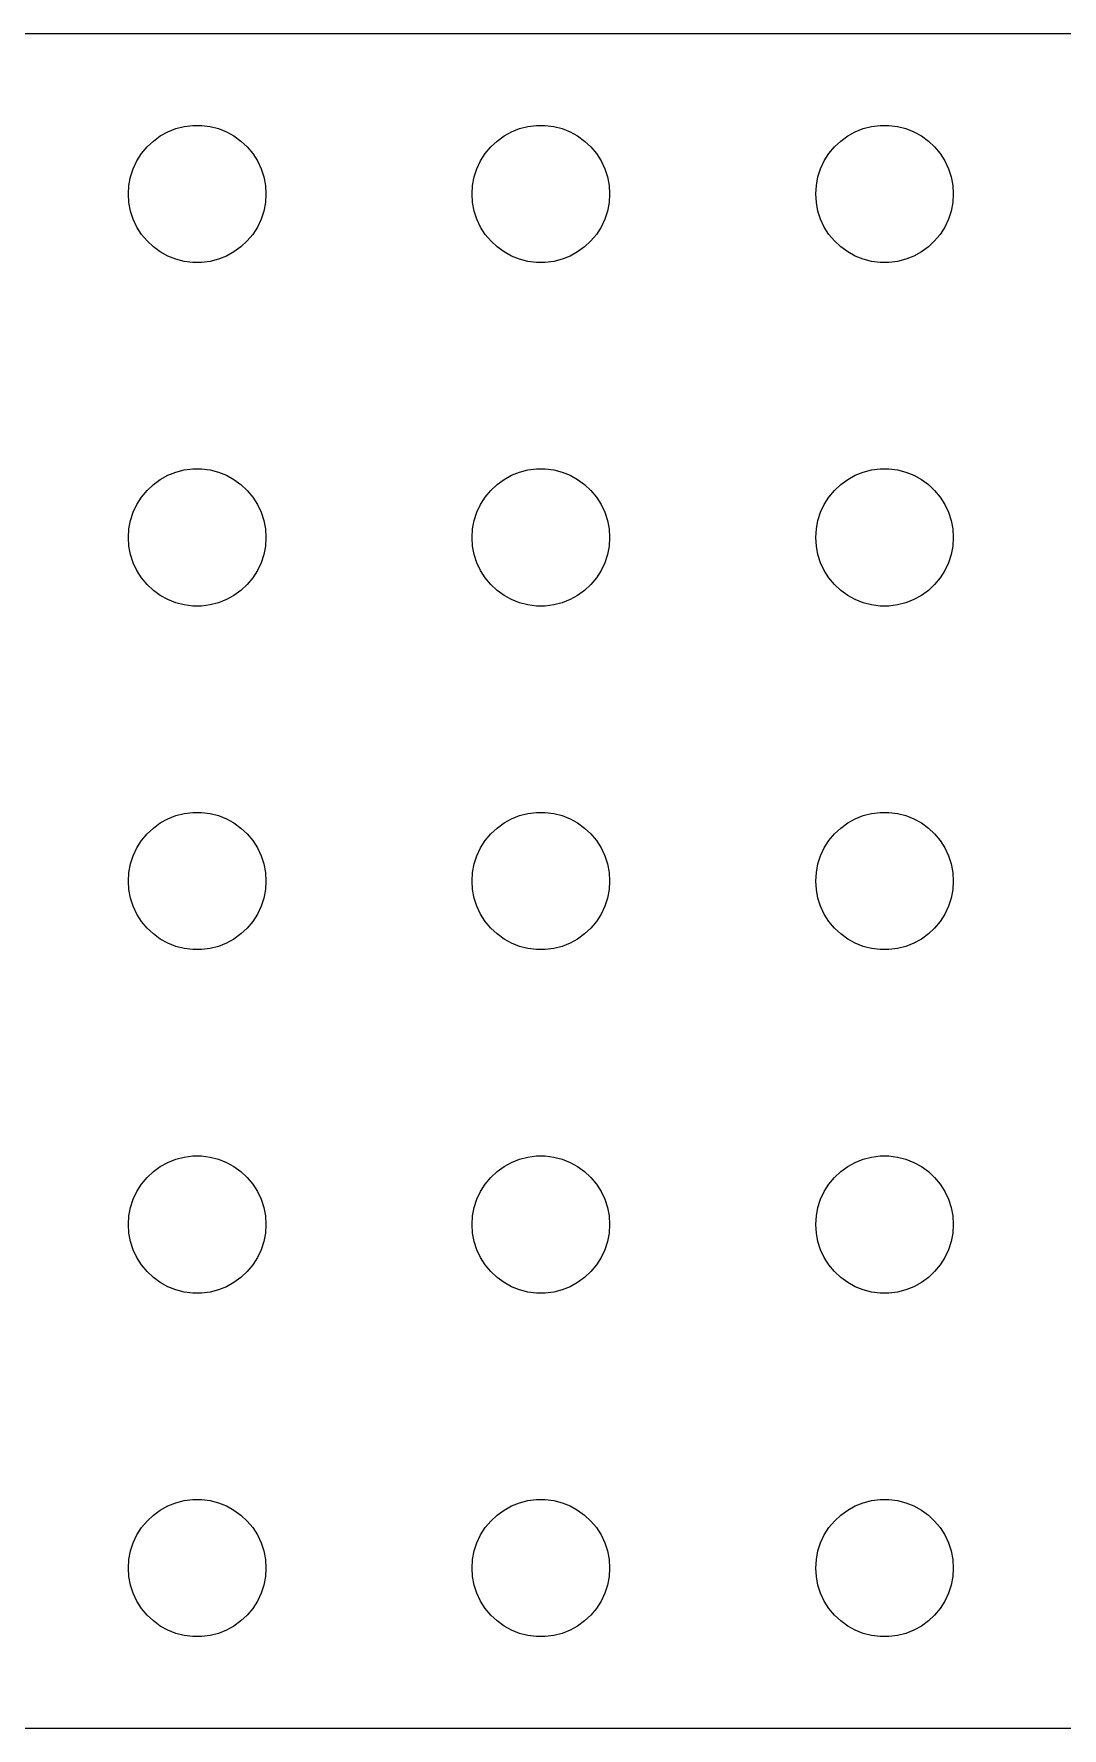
# Model space of a CAD drawing. Header units: metres. Extents: x -180 to 180, y -37 to 37.
# Drawn here: x -134.6 to -89.8, y -37 to 37 of the extents above; entities that cross this region are included whole.
import ezdxf

# ---------------------------------------------------------------- set-up
doc = ezdxf.new("R2010")
doc.units = ezdxf.units.M

msp = doc.modelspace()

# ---------------------------------------------------------------- linework, layer by layer
for p, q in [((174.814, 36.9901), (-174.814, 36.9901)), ((-129.107, 32.533), (-128.777, 32.7145)), ((-128.777, 32.7145), (-128.427, 32.8532)), ((-128.427, 32.8532), (-128.062, 32.9469)), ((-128.062, 32.9469), (-127.688, 32.9941)), ((-127.688, 32.9941), (-127.312, 32.9941)), ((-127.312, 32.9941), (-126.938, 32.9469)), ((-126.938, 32.9469), (-126.573, 32.8532)), ((-126.573, 32.8532), (-126.223, 32.7145)), ((-126.223, 32.7145), (-125.893, 32.533)), ((-114.107, 32.533), (-113.777, 32.7145)), ((-113.777, 32.7145), (-113.427, 32.8532)), ((-113.427, 32.8532), (-113.062, 32.9469)), ((-113.062, 32.9469), (-112.688, 32.9941)), ((-112.688, 32.9941), (-112.312, 32.9941)), ((-112.312, 32.9941), (-111.938, 32.9469)), ((-111.938, 32.9469), (-111.573, 32.8532)), ((-111.573, 32.8532), (-111.223, 32.7145)), ((-111.223, 32.7145), (-110.893, 32.533)), ((-99.1075, 32.533), (-98.7773, 32.7145)), ((-98.7773, 32.7145), (-98.427, 32.8532)), ((-98.427, 32.8532), (-98.0621, 32.9469)), ((-98.0621, 32.9469), (-97.6884, 32.9941)), ((-97.6884, 32.9941), (-97.3116, 32.9941)), ((-97.3116, 32.9941), (-96.9379, 32.9469)), ((-96.9379, 32.9469), (-96.573, 32.8532)), ((-96.573, 32.8532), (-96.2227, 32.7145)), ((-96.2227, 32.7145), (-95.8925, 32.533)), ((-129.927, 31.7634), (-129.687, 32.0536)), ((-129.687, 32.0536), (-129.412, 32.3115)), ((-129.412, 32.3115), (-129.107, 32.533)), ((-125.893, 32.533), (-125.588, 32.3115)), ((-125.588, 32.3115), (-125.313, 32.0536)), ((-125.313, 32.0536), (-125.073, 31.7634)), ((-114.927, 31.7634), (-114.687, 32.0536)), ((-114.687, 32.0536), (-114.412, 32.3115)), ((-114.412, 32.3115), (-114.107, 32.533)), ((-110.893, 32.533), (-110.588, 32.3115)), ((-110.588, 32.3115), (-110.313, 32.0536)), ((-110.313, 32.0536), (-110.073, 31.7634)), ((-99.927, 31.7634), (-99.6869, 32.0536)), ((-99.6869, 32.0536), (-99.4123, 32.3115)), ((-99.4123, 32.3115), (-99.1075, 32.533)), ((-95.8925, 32.533), (-95.5877, 32.3115)), ((-95.5877, 32.3115), (-95.3131, 32.0536)), ((-95.3131, 32.0536), (-95.073, 31.7634)), ((-130.406, 30.7461), (-130.289, 31.1044)), ((-130.289, 31.1044), (-130.129, 31.4453)), ((-130.129, 31.4453), (-129.927, 31.7634)), ((-125.073, 31.7634), (-124.871, 31.4453)), ((-124.871, 31.4453), (-124.711, 31.1044)), ((-124.711, 31.1044), (-124.594, 30.7461)), ((-115.406, 30.7461), (-115.289, 31.1044)), ((-115.289, 31.1044), (-115.129, 31.4453)), ((-115.129, 31.4453), (-114.927, 31.7634)), ((-110.073, 31.7634), (-109.871, 31.4453)), ((-109.871, 31.4453), (-109.711, 31.1044)), ((-109.711, 31.1044), (-109.594, 30.7461)), ((-100.406, 30.7461), (-100.289, 31.1044)), ((-100.289, 31.1044), (-100.129, 31.4453)), ((-100.129, 31.4453), (-99.927, 31.7634)), ((-95.073, 31.7634), (-94.8711, 31.4453)), ((-94.8711, 31.4453), (-94.7107, 31.1044)), ((-94.7107, 31.1044), (-94.5943, 30.7461)), ((-130.5, 30), (-130.476, 30.376)), ((-130.476, 30.376), (-130.406, 30.7461)), ((-124.594, 30.7461), (-124.524, 30.376)), ((-124.524, 30.376), (-124.5, 30)), ((-115.5, 30), (-115.476, 30.376)), ((-115.476, 30.376), (-115.406, 30.7461)), ((-109.594, 30.7461), (-109.524, 30.376)), ((-109.524, 30.376), (-109.5, 30)), ((-100.5, 30), (-100.476, 30.376)), ((-100.476, 30.376), (-100.406, 30.7461)), ((-94.5943, 30.7461), (-94.5237, 30.376)), ((-94.5237, 30.376), (-94.5, 30)), ((-130.476, 29.624), (-130.5, 30)), ((-130.406, 29.2539), (-130.476, 29.624)), ((-124.524, 29.624), (-124.594, 29.2539)), ((-124.5, 30), (-124.524, 29.624)), ((-115.476, 29.624), (-115.5, 30)), ((-115.406, 29.2539), (-115.476, 29.624)), ((-109.524, 29.624), (-109.594, 29.2539)), ((-109.5, 30), (-109.524, 29.624)), ((-100.476, 29.624), (-100.5, 30)), ((-100.406, 29.2539), (-100.476, 29.624)), ((-94.5237, 29.624), (-94.5943, 29.2539)), ((-94.5, 30), (-94.5237, 29.624)), ((-130.289, 28.8956), (-130.406, 29.2539)), ((-130.129, 28.5547), (-130.289, 28.8956)), ((-124.711, 28.8956), (-124.871, 28.5547)), ((-124.594, 29.2539), (-124.711, 28.8956)), ((-115.289, 28.8956), (-115.406, 29.2539)), ((-115.129, 28.5547), (-115.289, 28.8956)), ((-109.711, 28.8956), (-109.871, 28.5547)), ((-109.594, 29.2539), (-109.711, 28.8956)), ((-100.289, 28.8956), (-100.406, 29.2539)), ((-100.129, 28.5547), (-100.289, 28.8956)), ((-94.7107, 28.8956), (-94.8711, 28.5547)), ((-94.5943, 29.2539), (-94.7107, 28.8956)), ((-129.927, 28.2366), (-130.129, 28.5547)), ((-129.687, 27.9464), (-129.927, 28.2366)), ((-125.073, 28.2366), (-125.313, 27.9464)), ((-124.871, 28.5547), (-125.073, 28.2366)), ((-114.927, 28.2366), (-115.129, 28.5547)), ((-114.687, 27.9464), (-114.927, 28.2366)), ((-110.073, 28.2366), (-110.313, 27.9464)), ((-109.871, 28.5547), (-110.073, 28.2366)), ((-99.927, 28.2366), (-100.129, 28.5547)), ((-99.6869, 27.9464), (-99.927, 28.2366)), ((-95.073, 28.2366), (-95.3131, 27.9464)), ((-94.8711, 28.5547), (-95.073, 28.2366)), ((-129.412, 27.6884), (-129.687, 27.9464)), ((-129.107, 27.467), (-129.412, 27.6884)), ((-128.777, 27.2855), (-129.107, 27.467)), ((-125.893, 27.467), (-126.223, 27.2855)), ((-125.588, 27.6884), (-125.893, 27.467)), ((-125.313, 27.9464), (-125.588, 27.6884)), ((-114.412, 27.6884), (-114.687, 27.9464)), ((-114.107, 27.467), (-114.412, 27.6884)), ((-113.777, 27.2855), (-114.107, 27.467)), ((-110.893, 27.467), (-111.223, 27.2855)), ((-110.588, 27.6884), (-110.893, 27.467)), ((-110.313, 27.9464), (-110.588, 27.6884)), ((-99.4123, 27.6884), (-99.6869, 27.9464)), ((-99.1075, 27.467), (-99.4123, 27.6884)), ((-98.7773, 27.2855), (-99.1075, 27.467)), ((-95.8925, 27.467), (-96.2227, 27.2855)), ((-95.5877, 27.6884), (-95.8925, 27.467)), ((-95.3131, 27.9464), (-95.5877, 27.6884)), ((-128.427, 27.1468), (-128.777, 27.2855)), ((-128.062, 27.0531), (-128.427, 27.1468)), ((-127.688, 27.0059), (-128.062, 27.0531)), ((-127.312, 27.0059), (-127.688, 27.0059)), ((-126.938, 27.0531), (-127.312, 27.0059)), ((-126.573, 27.1468), (-126.938, 27.0531)), ((-126.223, 27.2855), (-126.573, 27.1468)), ((-113.427, 27.1468), (-113.777, 27.2855)), ((-113.062, 27.0531), (-113.427, 27.1468)), ((-112.688, 27.0059), (-113.062, 27.0531)), ((-112.312, 27.0059), (-112.688, 27.0059)), ((-111.938, 27.0531), (-112.312, 27.0059)), ((-111.573, 27.1468), (-111.938, 27.0531)), ((-111.223, 27.2855), (-111.573, 27.1468)), ((-98.427, 27.1468), (-98.7773, 27.2855)), ((-98.0621, 27.0531), (-98.427, 27.1468)), ((-97.6884, 27.0059), (-98.0621, 27.0531)), ((-97.3116, 27.0059), (-97.6884, 27.0059)), ((-96.9379, 27.0531), (-97.3116, 27.0059)), ((-96.573, 27.1468), (-96.9379, 27.0531)), ((-96.2227, 27.2855), (-96.573, 27.1468)), ((-128.777, 17.7145), (-128.427, 17.8532)), ((-128.427, 17.8532), (-128.062, 17.9469)), ((-128.062, 17.9469), (-127.688, 17.9941)), ((-127.688, 17.9941), (-127.312, 17.9941)), ((-127.312, 17.9941), (-126.938, 17.9469)), ((-126.938, 17.9469), (-126.573, 17.8532)), ((-126.573, 17.8532), (-126.223, 17.7145)), ((-113.777, 17.7145), (-113.427, 17.8532)), ((-113.427, 17.8532), (-113.062, 17.9469)), ((-113.062, 17.9469), (-112.688, 17.9941)), ((-112.688, 17.9941), (-112.312, 17.9941)), ((-112.312, 17.9941), (-111.938, 17.9469)), ((-111.938, 17.9469), (-111.573, 17.8532)), ((-111.573, 17.8532), (-111.223, 17.7145)), ((-98.7773, 17.7145), (-98.427, 17.8532)), ((-98.427, 17.8532), (-98.0621, 17.9469)), ((-98.0621, 17.9469), (-97.6884, 17.9941)), ((-97.6884, 17.9941), (-97.3116, 17.9941)), ((-97.3116, 17.9941), (-96.9379, 17.9469)), ((-96.9379, 17.9469), (-96.573, 17.8532)), ((-96.573, 17.8532), (-96.2227, 17.7145)), ((-129.927, 16.7634), (-129.687, 17.0536)), ((-129.687, 17.0536), (-129.412, 17.3115)), ((-129.412, 17.3115), (-129.107, 17.533)), ((-129.107, 17.533), (-128.777, 17.7145)), ((-126.223, 17.7145), (-125.893, 17.533)), ((-125.893, 17.533), (-125.588, 17.3115)), ((-125.588, 17.3115), (-125.313, 17.0536)), ((-125.313, 17.0536), (-125.073, 16.7634)), ((-114.927, 16.7634), (-114.687, 17.0536)), ((-114.687, 17.0536), (-114.412, 17.3115)), ((-114.412, 17.3115), (-114.107, 17.533)), ((-114.107, 17.533), (-113.777, 17.7145)), ((-111.223, 17.7145), (-110.893, 17.533)), ((-110.893, 17.533), (-110.588, 17.3115)), ((-110.588, 17.3115), (-110.313, 17.0536)), ((-110.313, 17.0536), (-110.073, 16.7634)), ((-99.927, 16.7634), (-99.6869, 17.0536)), ((-99.6869, 17.0536), (-99.4123, 17.3115)), ((-99.4123, 17.3115), (-99.1075, 17.533)), ((-99.1075, 17.533), (-98.7773, 17.7145)), ((-96.2227, 17.7145), (-95.8925, 17.533)), ((-95.8925, 17.533), (-95.5877, 17.3115)), ((-95.5877, 17.3115), (-95.3131, 17.0536)), ((-95.3131, 17.0536), (-95.073, 16.7634)), ((-130.289, 16.1044), (-130.129, 16.4453)), ((-130.129, 16.4453), (-129.927, 16.7634)), ((-125.073, 16.7634), (-124.871, 16.4453)), ((-124.871, 16.4453), (-124.711, 16.1044)), ((-115.289, 16.1044), (-115.129, 16.4453)), ((-115.129, 16.4453), (-114.927, 16.7634)), ((-110.073, 16.7634), (-109.871, 16.4453)), ((-109.871, 16.4453), (-109.711, 16.1044)), ((-100.289, 16.1044), (-100.129, 16.4453)), ((-100.129, 16.4453), (-99.927, 16.7634)), ((-95.073, 16.7634), (-94.8711, 16.4453)), ((-94.8711, 16.4453), (-94.7107, 16.1044)), ((-130.476, 15.376), (-130.406, 15.7461)), ((-130.406, 15.7461), (-130.289, 16.1044)), ((-124.711, 16.1044), (-124.594, 15.7461)), ((-124.594, 15.7461), (-124.524, 15.376)), ((-115.476, 15.376), (-115.406, 15.7461)), ((-115.406, 15.7461), (-115.289, 16.1044)), ((-109.711, 16.1044), (-109.594, 15.7461)), ((-109.594, 15.7461), (-109.524, 15.376)), ((-100.476, 15.376), (-100.406, 15.7461)), ((-100.406, 15.7461), (-100.289, 16.1044)), ((-94.7107, 16.1044), (-94.5943, 15.7461)), ((-94.5943, 15.7461), (-94.5237, 15.376)), ((-130.5, 15), (-130.476, 15.376)), ((-130.476, 14.624), (-130.5, 15)), ((-124.524, 15.376), (-124.5, 15)), ((-124.5, 15), (-124.524, 14.624)), ((-115.5, 15), (-115.476, 15.376)), ((-115.476, 14.624), (-115.5, 15)), ((-109.524, 15.376), (-109.5, 15)), ((-109.5, 15), (-109.524, 14.624)), ((-100.5, 15), (-100.476, 15.376)), ((-100.476, 14.624), (-100.5, 15)), ((-94.5237, 15.376), (-94.5, 15)), ((-94.5, 15), (-94.5237, 14.624)), ((-130.406, 14.2539), (-130.476, 14.624)), ((-130.289, 13.8956), (-130.406, 14.2539)), ((-124.594, 14.2539), (-124.711, 13.8956)), ((-124.524, 14.624), (-124.594, 14.2539)), ((-115.406, 14.2539), (-115.476, 14.624)), ((-115.289, 13.8956), (-115.406, 14.2539)), ((-109.594, 14.2539), (-109.711, 13.8956)), ((-109.524, 14.624), (-109.594, 14.2539)), ((-100.406, 14.2539), (-100.476, 14.624)), ((-100.289, 13.8956), (-100.406, 14.2539)), ((-94.5943, 14.2539), (-94.7107, 13.8956)), ((-94.5237, 14.624), (-94.5943, 14.2539)), ((-130.129, 13.5547), (-130.289, 13.8956)), ((-129.927, 13.2366), (-130.129, 13.5547)), ((-124.871, 13.5547), (-125.073, 13.2366)), ((-124.711, 13.8956), (-124.871, 13.5547)), ((-115.129, 13.5547), (-115.289, 13.8956)), ((-114.927, 13.2366), (-115.129, 13.5547)), ((-109.871, 13.5547), (-110.073, 13.2366)), ((-109.711, 13.8956), (-109.871, 13.5547)), ((-100.129, 13.5547), (-100.289, 13.8956)), ((-99.927, 13.2366), (-100.129, 13.5547)), ((-94.8711, 13.5547), (-95.073, 13.2366)), ((-94.7107, 13.8956), (-94.8711, 13.5547)), ((-129.687, 12.9464), (-129.927, 13.2366)), ((-129.412, 12.6884), (-129.687, 12.9464)), ((-129.107, 12.467), (-129.412, 12.6884)), ((-125.588, 12.6884), (-125.893, 12.467)), ((-125.313, 12.9464), (-125.588, 12.6884)), ((-125.073, 13.2366), (-125.313, 12.9464)), ((-114.687, 12.9464), (-114.927, 13.2366)), ((-114.412, 12.6884), (-114.687, 12.9464)), ((-114.107, 12.467), (-114.412, 12.6884)), ((-110.588, 12.6884), (-110.893, 12.467)), ((-110.313, 12.9464), (-110.588, 12.6884)), ((-110.073, 13.2366), (-110.313, 12.9464)), ((-99.6869, 12.9464), (-99.927, 13.2366)), ((-99.4123, 12.6884), (-99.6869, 12.9464)), ((-99.1075, 12.467), (-99.4123, 12.6884)), ((-95.5877, 12.6884), (-95.8925, 12.467)), ((-95.3131, 12.9464), (-95.5877, 12.6884)), ((-95.073, 13.2366), (-95.3131, 12.9464)), ((-128.777, 12.2855), (-129.107, 12.467)), ((-128.427, 12.1468), (-128.777, 12.2855)), ((-128.062, 12.0531), (-128.427, 12.1468)), ((-127.688, 12.0059), (-128.062, 12.0531)), ((-127.312, 12.0059), (-127.688, 12.0059)), ((-126.938, 12.0531), (-127.312, 12.0059)), ((-126.573, 12.1468), (-126.938, 12.0531)), ((-126.223, 12.2855), (-126.573, 12.1468)), ((-125.893, 12.467), (-126.223, 12.2855)), ((-113.777, 12.2855), (-114.107, 12.467)), ((-113.427, 12.1468), (-113.777, 12.2855)), ((-113.062, 12.0531), (-113.427, 12.1468)), ((-112.688, 12.0059), (-113.062, 12.0531)), ((-112.312, 12.0059), (-112.688, 12.0059)), ((-111.938, 12.0531), (-112.312, 12.0059)), ((-111.573, 12.1468), (-111.938, 12.0531)), ((-111.223, 12.2855), (-111.573, 12.1468)), ((-110.893, 12.467), (-111.223, 12.2855)), ((-98.7773, 12.2855), (-99.1075, 12.467)), ((-98.427, 12.1468), (-98.7773, 12.2855)), ((-98.0621, 12.0531), (-98.427, 12.1468)), ((-97.6884, 12.0059), (-98.0621, 12.0531)), ((-97.3116, 12.0059), (-97.6884, 12.0059)), ((-96.9379, 12.0531), (-97.3116, 12.0059)), ((-96.573, 12.1468), (-96.9379, 12.0531)), ((-96.2227, 12.2855), (-96.573, 12.1468)), ((-95.8925, 12.467), (-96.2227, 12.2855)), ((-128.062, 2.94685), (-127.688, 2.99408)), ((-127.688, 2.99408), (-127.312, 2.99408)), ((-127.312, 2.99408), (-126.938, 2.94685)), ((-113.062, 2.94685), (-112.688, 2.99408)), ((-112.688, 2.99408), (-112.312, 2.99408)), ((-112.312, 2.99408), (-111.938, 2.94685)), ((-98.0621, 2.94685), (-97.6884, 2.99408)), ((-97.6884, 2.99408), (-97.3116, 2.99408)), ((-97.3116, 2.99408), (-96.9379, 2.94685)), ((-129.687, 2.05363), (-129.412, 2.31154)), ((-129.412, 2.31154), (-129.107, 2.53297)), ((-129.107, 2.53297), (-128.777, 2.71448)), ((-128.777, 2.71448), (-128.427, 2.85316)), ((-128.427, 2.85316), (-128.062, 2.94685)), ((-126.938, 2.94685), (-126.573, 2.85316)), ((-126.573, 2.85316), (-126.223, 2.71448)), ((-126.223, 2.71448), (-125.893, 2.53297)), ((-125.893, 2.53297), (-125.588, 2.31154)), ((-125.588, 2.31154), (-125.313, 2.05363)), ((-114.687, 2.05363), (-114.412, 2.31154)), ((-114.412, 2.31154), (-114.107, 2.53297)), ((-114.107, 2.53297), (-113.777, 2.71448)), ((-113.777, 2.71448), (-113.427, 2.85316)), ((-113.427, 2.85316), (-113.062, 2.94685)), ((-111.938, 2.94685), (-111.573, 2.85316)), ((-111.573, 2.85316), (-111.223, 2.71448)), ((-111.223, 2.71448), (-110.893, 2.53297)), ((-110.893, 2.53297), (-110.588, 2.31154)), ((-110.588, 2.31154), (-110.313, 2.05363)), ((-99.6869, 2.05363), (-99.4123, 2.31154)), ((-99.4123, 2.31154), (-99.1075, 2.53297)), ((-99.1075, 2.53297), (-98.7773, 2.71448)), ((-98.7773, 2.71448), (-98.427, 2.85316)), ((-98.427, 2.85316), (-98.0621, 2.94685)), ((-96.9379, 2.94685), (-96.573, 2.85316)), ((-96.573, 2.85316), (-96.2227, 2.71448)), ((-96.2227, 2.71448), (-95.8925, 2.53297)), ((-95.8925, 2.53297), (-95.5877, 2.31154)), ((-95.5877, 2.31154), (-95.3131, 2.05363)), ((-130.129, 1.44525), (-129.927, 1.76335)), ((-129.927, 1.76335), (-129.687, 2.05363)), ((-125.313, 2.05363), (-125.073, 1.76335)), ((-125.073, 1.76335), (-124.871, 1.44525)), ((-115.129, 1.44525), (-114.927, 1.76335)), ((-114.927, 1.76335), (-114.687, 2.05363)), ((-110.313, 2.05363), (-110.073, 1.76335)), ((-110.073, 1.76335), (-109.871, 1.44525)), ((-100.129, 1.44525), (-99.927, 1.76335)), ((-99.927, 1.76335), (-99.6869, 2.05363)), ((-95.3131, 2.05363), (-95.073, 1.76335)), ((-95.073, 1.76335), (-94.8711, 1.44525)), ((-130.476, 0.37599), (-130.406, 0.74606)), ((-130.406, 0.74606), (-130.289, 1.10437)), ((-130.289, 1.10437), (-130.129, 1.44525)), ((-124.871, 1.44525), (-124.711, 1.10437)), ((-124.711, 1.10437), (-124.594, 0.74606)), ((-124.594, 0.74606), (-124.524, 0.37599)), ((-115.476, 0.37599), (-115.406, 0.74606)), ((-115.406, 0.74606), (-115.289, 1.10437)), ((-115.289, 1.10437), (-115.129, 1.44525)), ((-109.871, 1.44525), (-109.711, 1.10437)), ((-109.711, 1.10437), (-109.594, 0.74606)), ((-109.594, 0.74606), (-109.524, 0.37599)), ((-100.476, 0.37599), (-100.406, 0.74606)), ((-100.406, 0.74606), (-100.289, 1.10437)), ((-100.289, 1.10437), (-100.129, 1.44525)), ((-94.8711, 1.44525), (-94.7107, 1.10437)), ((-94.7107, 1.10437), (-94.5943, 0.74606)), ((-94.5943, 0.74606), (-94.5237, 0.37599)), ((-130.5, 0), (-130.476, 0.37599)), ((-130.476, -0.37599), (-130.5, 0)), ((-124.524, 0.37599), (-124.5, 0)), ((-124.5, 0), (-124.524, -0.37599)), ((-115.5, 0), (-115.476, 0.37599)), ((-115.476, -0.37599), (-115.5, 0)), ((-109.524, 0.37599), (-109.5, 0)), ((-109.5, 0), (-109.524, -0.37599)), ((-100.5, 0), (-100.476, 0.37599)), ((-100.476, -0.37599), (-100.5, 0)), ((-94.5237, 0.37599), (-94.5, 0)), ((-94.5, 0), (-94.5237, -0.37599)), ((-130.406, -0.74606), (-130.476, -0.37599)), ((-124.524, -0.37599), (-124.594, -0.74606)), ((-115.406, -0.74606), (-115.476, -0.37599)), ((-109.524, -0.37599), (-109.594, -0.74606)), ((-100.406, -0.74606), (-100.476, -0.37599)), ((-94.5237, -0.37599), (-94.5943, -0.74606)), ((-130.289, -1.10437), (-130.406, -0.74606)), ((-130.129, -1.44525), (-130.289, -1.10437)), ((-129.927, -1.76335), (-130.129, -1.44525)), ((-124.871, -1.44525), (-125.073, -1.76335)), ((-124.711, -1.10437), (-124.871, -1.44525)), ((-124.594, -0.74606), (-124.711, -1.10437)), ((-115.289, -1.10437), (-115.406, -0.74606)), ((-115.129, -1.44525), (-115.289, -1.10437)), ((-114.927, -1.76335), (-115.129, -1.44525)), ((-109.871, -1.44525), (-110.073, -1.76335)), ((-109.711, -1.10437), (-109.871, -1.44525)), ((-109.594, -0.74606), (-109.711, -1.10437)), ((-100.289, -1.10437), (-100.406, -0.74606)), ((-100.129, -1.44525), (-100.289, -1.10437)), ((-99.927, -1.76335), (-100.129, -1.44525)), ((-94.8711, -1.44525), (-95.073, -1.76335)), ((-94.7107, -1.10437), (-94.8711, -1.44525)), ((-94.5943, -0.74606), (-94.7107, -1.10437)), ((-129.687, -2.05363), (-129.927, -1.76335)), ((-129.412, -2.31154), (-129.687, -2.05363)), ((-125.313, -2.05363), (-125.588, -2.31154)), ((-125.073, -1.76335), (-125.313, -2.05363)), ((-114.687, -2.05363), (-114.927, -1.76335)), ((-114.412, -2.31154), (-114.687, -2.05363)), ((-110.313, -2.05363), (-110.588, -2.31154)), ((-110.073, -1.76335), (-110.313, -2.05363)), ((-99.6869, -2.05363), (-99.927, -1.76335)), ((-99.4123, -2.31154), (-99.6869, -2.05363)), ((-95.3131, -2.05363), (-95.5877, -2.31154)), ((-95.073, -1.76335), (-95.3131, -2.05363)), ((-129.107, -2.53297), (-129.412, -2.31154)), ((-128.777, -2.71448), (-129.107, -2.53297)), ((-128.427, -2.85316), (-128.777, -2.71448)), ((-128.062, -2.94685), (-128.427, -2.85316)), ((-127.688, -2.99408), (-128.062, -2.94685)), ((-126.938, -2.94685), (-127.312, -2.99408)), ((-126.573, -2.85316), (-126.938, -2.94685)), ((-126.223, -2.71448), (-126.573, -2.85316)), ((-125.893, -2.53297), (-126.223, -2.71448)), ((-125.588, -2.31154), (-125.893, -2.53297)), ((-114.107, -2.53297), (-114.412, -2.31154)), ((-113.777, -2.71448), (-114.107, -2.53297)), ((-113.427, -2.85316), (-113.777, -2.71448)), ((-113.062, -2.94685), (-113.427, -2.85316)), ((-112.688, -2.99408), (-113.062, -2.94685)), ((-111.938, -2.94685), (-112.312, -2.99408)), ((-111.573, -2.85316), (-111.938, -2.94685)), ((-111.223, -2.71448), (-111.573, -2.85316)), ((-110.893, -2.53297), (-111.223, -2.71448)), ((-110.588, -2.31154), (-110.893, -2.53297)), ((-99.1075, -2.53297), (-99.4123, -2.31154)), ((-98.7773, -2.71448), (-99.1075, -2.53297)), ((-98.427, -2.85316), (-98.7773, -2.71448)), ((-98.0621, -2.94685), (-98.427, -2.85316)), ((-97.6884, -2.99408), (-98.0621, -2.94685)), ((-96.9379, -2.94685), (-97.3116, -2.99408)), ((-96.573, -2.85316), (-96.9379, -2.94685)), ((-96.2227, -2.71448), (-96.573, -2.85316)), ((-95.8925, -2.53297), (-96.2227, -2.71448)), ((-95.5877, -2.31154), (-95.8925, -2.53297)), ((-127.312, -2.99408), (-127.688, -2.99408)), ((-112.312, -2.99408), (-112.688, -2.99408)), ((-97.3116, -2.99408), (-97.6884, -2.99408)), ((-129.412, -12.6884), (-129.107, -12.467)), ((-129.107, -12.467), (-128.777, -12.2855)), ((-128.777, -12.2855), (-128.427, -12.1468)), ((-128.427, -12.1468), (-128.062, -12.0531)), ((-128.062, -12.0531), (-127.688, -12.0059)), ((-127.688, -12.0059), (-127.312, -12.0059)), ((-127.312, -12.0059), (-126.938, -12.0531)), ((-126.938, -12.0531), (-126.573, -12.1468)), ((-126.573, -12.1468), (-126.223, -12.2855)), ((-126.223, -12.2855), (-125.893, -12.467)), ((-125.893, -12.467), (-125.588, -12.6884)), ((-114.412, -12.6884), (-114.107, -12.467)), ((-114.107, -12.467), (-113.777, -12.2855)), ((-113.777, -12.2855), (-113.427, -12.1468)), ((-113.427, -12.1468), (-113.062, -12.0531)), ((-113.062, -12.0531), (-112.688, -12.0059)), ((-112.688, -12.0059), (-112.312, -12.0059)), ((-112.312, -12.0059), (-111.938, -12.0531)), ((-111.938, -12.0531), (-111.573, -12.1468)), ((-111.573, -12.1468), (-111.223, -12.2855)), ((-111.223, -12.2855), (-110.893, -12.467)), ((-110.893, -12.467), (-110.588, -12.6884)), ((-99.4123, -12.6884), (-99.1075, -12.467)), ((-99.1075, -12.467), (-98.7773, -12.2855)), ((-98.7773, -12.2855), (-98.427, -12.1468)), ((-98.427, -12.1468), (-98.0621, -12.0531)), ((-98.0621, -12.0531), (-97.6884, -12.0059)), ((-97.6884, -12.0059), (-97.3116, -12.0059)), ((-97.3116, -12.0059), (-96.9379, -12.0531)), ((-96.9379, -12.0531), (-96.573, -12.1468)), ((-96.573, -12.1468), (-96.2227, -12.2855)), ((-96.2227, -12.2855), (-95.8925, -12.467)), ((-95.8925, -12.467), (-95.5877, -12.6884)), ((-130.129, -13.5547), (-129.927, -13.2366)), ((-129.927, -13.2366), (-129.687, -12.9464)), ((-129.687, -12.9464), (-129.412, -12.6884)), ((-125.588, -12.6884), (-125.313, -12.9464)), ((-125.313, -12.9464), (-125.073, -13.2366)), ((-125.073, -13.2366), (-124.871, -13.5547)), ((-115.129, -13.5547), (-114.927, -13.2366)), ((-114.927, -13.2366), (-114.687, -12.9464)), ((-114.687, -12.9464), (-114.412, -12.6884)), ((-110.588, -12.6884), (-110.313, -12.9464)), ((-110.313, -12.9464), (-110.073, -13.2366)), ((-110.073, -13.2366), (-109.871, -13.5547)), ((-100.129, -13.5547), (-99.927, -13.2366)), ((-99.927, -13.2366), (-99.6869, -12.9464)), ((-99.6869, -12.9464), (-99.4123, -12.6884)), ((-95.5877, -12.6884), (-95.3131, -12.9464)), ((-95.3131, -12.9464), (-95.073, -13.2366)), ((-95.073, -13.2366), (-94.8711, -13.5547)), ((-130.406, -14.2539), (-130.289, -13.8956)), ((-130.289, -13.8956), (-130.129, -13.5547)), ((-124.871, -13.5547), (-124.711, -13.8956)), ((-124.711, -13.8956), (-124.594, -14.2539)), ((-115.406, -14.2539), (-115.289, -13.8956)), ((-115.289, -13.8956), (-115.129, -13.5547)), ((-109.871, -13.5547), (-109.711, -13.8956)), ((-109.711, -13.8956), (-109.594, -14.2539)), ((-100.406, -14.2539), (-100.289, -13.8956)), ((-100.289, -13.8956), (-100.129, -13.5547)), ((-94.8711, -13.5547), (-94.7107, -13.8956)), ((-94.7107, -13.8956), (-94.5943, -14.2539)), ((-130.5, -15), (-130.476, -14.624)), ((-130.476, -14.624), (-130.406, -14.2539)), ((-124.594, -14.2539), (-124.524, -14.624)), ((-124.524, -14.624), (-124.5, -15)), ((-115.5, -15), (-115.476, -14.624)), ((-115.476, -14.624), (-115.406, -14.2539)), ((-109.594, -14.2539), (-109.524, -14.624)), ((-109.524, -14.624), (-109.5, -15)), ((-100.5, -15), (-100.476, -14.624)), ((-100.476, -14.624), (-100.406, -14.2539)), ((-94.5943, -14.2539), (-94.5237, -14.624)), ((-94.5237, -14.624), (-94.5, -15)), ((-130.476, -15.376), (-130.5, -15)), ((-130.406, -15.7461), (-130.476, -15.376)), ((-124.524, -15.376), (-124.594, -15.7461)), ((-124.5, -15), (-124.524, -15.376)), ((-115.476, -15.376), (-115.5, -15)), ((-115.406, -15.7461), (-115.476, -15.376)), ((-109.524, -15.376), (-109.594, -15.7461)), ((-109.5, -15), (-109.524, -15.376)), ((-100.476, -15.376), (-100.5, -15)), ((-100.406, -15.7461), (-100.476, -15.376)), ((-94.5237, -15.376), (-94.5943, -15.7461)), ((-94.5, -15), (-94.5237, -15.376)), ((-130.289, -16.1044), (-130.406, -15.7461)), ((-130.129, -16.4453), (-130.289, -16.1044)), ((-124.711, -16.1044), (-124.871, -16.4453)), ((-124.594, -15.7461), (-124.711, -16.1044)), ((-115.289, -16.1044), (-115.406, -15.7461)), ((-115.129, -16.4453), (-115.289, -16.1044)), ((-109.711, -16.1044), (-109.871, -16.4453)), ((-109.594, -15.7461), (-109.711, -16.1044)), ((-100.289, -16.1044), (-100.406, -15.7461)), ((-100.129, -16.4453), (-100.289, -16.1044)), ((-94.7107, -16.1044), (-94.8711, -16.4453)), ((-94.5943, -15.7461), (-94.7107, -16.1044)), ((-129.927, -16.7634), (-130.129, -16.4453)), ((-129.687, -17.0536), (-129.927, -16.7634)), ((-125.073, -16.7634), (-125.313, -17.0536)), ((-124.871, -16.4453), (-125.073, -16.7634)), ((-114.927, -16.7634), (-115.129, -16.4453)), ((-114.687, -17.0536), (-114.927, -16.7634)), ((-110.073, -16.7634), (-110.313, -17.0536)), ((-109.871, -16.4453), (-110.073, -16.7634)), ((-99.927, -16.7634), (-100.129, -16.4453)), ((-99.6869, -17.0536), (-99.927, -16.7634)), ((-95.073, -16.7634), (-95.3131, -17.0536)), ((-94.8711, -16.4453), (-95.073, -16.7634)), ((-129.412, -17.3115), (-129.687, -17.0536)), ((-129.107, -17.533), (-129.412, -17.3115)), ((-128.777, -17.7145), (-129.107, -17.533)), ((-128.427, -17.8532), (-128.777, -17.7145)), ((-126.223, -17.7145), (-126.573, -17.8532)), ((-125.893, -17.533), (-126.223, -17.7145)), ((-125.588, -17.3115), (-125.893, -17.533)), ((-125.313, -17.0536), (-125.588, -17.3115)), ((-114.412, -17.3115), (-114.687, -17.0536)), ((-114.107, -17.533), (-114.412, -17.3115)), ((-113.777, -17.7145), (-114.107, -17.533)), ((-113.427, -17.8532), (-113.777, -17.7145)), ((-111.223, -17.7145), (-111.573, -17.8532)), ((-110.893, -17.533), (-111.223, -17.7145)), ((-110.588, -17.3115), (-110.893, -17.533)), ((-110.313, -17.0536), (-110.588, -17.3115)), ((-99.4123, -17.3115), (-99.6869, -17.0536)), ((-99.1075, -17.533), (-99.4123, -17.3115)), ((-98.7773, -17.7145), (-99.1075, -17.533)), ((-98.427, -17.8532), (-98.7773, -17.7145)), ((-96.2227, -17.7145), (-96.573, -17.8532)), ((-95.8925, -17.533), (-96.2227, -17.7145)), ((-95.5877, -17.3115), (-95.8925, -17.533)), ((-95.3131, -17.0536), (-95.5877, -17.3115)), ((-128.062, -17.9469), (-128.427, -17.8532)), ((-127.688, -17.9941), (-128.062, -17.9469)), ((-127.312, -17.9941), (-127.688, -17.9941)), ((-126.938, -17.9469), (-127.312, -17.9941)), ((-126.573, -17.8532), (-126.938, -17.9469)), ((-113.062, -17.9469), (-113.427, -17.8532)), ((-112.688, -17.9941), (-113.062, -17.9469)), ((-112.312, -17.9941), (-112.688, -17.9941)), ((-111.938, -17.9469), (-112.312, -17.9941)), ((-111.573, -17.8532), (-111.938, -17.9469)), ((-98.0621, -17.9469), (-98.427, -17.8532)), ((-97.6884, -17.9941), (-98.0621, -17.9469)), ((-97.3116, -17.9941), (-97.6884, -17.9941)), ((-96.9379, -17.9469), (-97.3116, -17.9941)), ((-96.573, -17.8532), (-96.9379, -17.9469)), ((-129.107, -27.467), (-128.777, -27.2855)), ((-128.777, -27.2855), (-128.427, -27.1468)), ((-128.427, -27.1468), (-128.062, -27.0531)), ((-128.062, -27.0531), (-127.688, -27.0059)), ((-127.688, -27.0059), (-127.312, -27.0059)), ((-127.312, -27.0059), (-126.938, -27.0531)), ((-126.938, -27.0531), (-126.573, -27.1468)), ((-126.573, -27.1468), (-126.223, -27.2855)), ((-126.223, -27.2855), (-125.893, -27.467)), ((-114.107, -27.467), (-113.777, -27.2855)), ((-113.777, -27.2855), (-113.427, -27.1468)), ((-113.427, -27.1468), (-113.062, -27.0531)), ((-113.062, -27.0531), (-112.688, -27.0059)), ((-112.688, -27.0059), (-112.312, -27.0059)), ((-112.312, -27.0059), (-111.938, -27.0531)), ((-111.938, -27.0531), (-111.573, -27.1468)), ((-111.573, -27.1468), (-111.223, -27.2855)), ((-111.223, -27.2855), (-110.893, -27.467)), ((-99.1075, -27.467), (-98.7773, -27.2855)), ((-98.7773, -27.2855), (-98.427, -27.1468)), ((-98.427, -27.1468), (-98.0621, -27.0531)), ((-98.0621, -27.0531), (-97.6884, -27.0059)), ((-97.6884, -27.0059), (-97.3116, -27.0059)), ((-97.3116, -27.0059), (-96.9379, -27.0531)), ((-96.9379, -27.0531), (-96.573, -27.1468)), ((-96.573, -27.1468), (-96.2227, -27.2855)), ((-96.2227, -27.2855), (-95.8925, -27.467)), ((-129.927, -28.2366), (-129.687, -27.9464)), ((-129.687, -27.9464), (-129.412, -27.6884)), ((-129.412, -27.6884), (-129.107, -27.467)), ((-125.893, -27.467), (-125.588, -27.6884)), ((-125.588, -27.6884), (-125.313, -27.9464)), ((-125.313, -27.9464), (-125.073, -28.2366)), ((-114.927, -28.2366), (-114.687, -27.9464)), ((-114.687, -27.9464), (-114.412, -27.6884)), ((-114.412, -27.6884), (-114.107, -27.467)), ((-110.893, -27.467), (-110.588, -27.6884)), ((-110.588, -27.6884), (-110.313, -27.9464)), ((-110.313, -27.9464), (-110.073, -28.2366)), ((-99.927, -28.2366), (-99.6869, -27.9464)), ((-99.6869, -27.9464), (-99.4123, -27.6884)), ((-99.4123, -27.6884), (-99.1075, -27.467)), ((-95.8925, -27.467), (-95.5877, -27.6884)), ((-95.5877, -27.6884), (-95.3131, -27.9464)), ((-95.3131, -27.9464), (-95.073, -28.2366)), ((-130.289, -28.8956), (-130.129, -28.5547)), ((-130.129, -28.5547), (-129.927, -28.2366)), ((-125.073, -28.2366), (-124.871, -28.5547)), ((-124.871, -28.5547), (-124.711, -28.8956)), ((-115.289, -28.8956), (-115.129, -28.5547)), ((-115.129, -28.5547), (-114.927, -28.2366)), ((-110.073, -28.2366), (-109.871, -28.5547)), ((-109.871, -28.5547), (-109.711, -28.8956)), ((-100.289, -28.8956), (-100.129, -28.5547)), ((-100.129, -28.5547), (-99.927, -28.2366)), ((-95.073, -28.2366), (-94.8711, -28.5547)), ((-94.8711, -28.5547), (-94.7107, -28.8956)), ((-130.476, -29.624), (-130.406, -29.2539)), ((-130.406, -29.2539), (-130.289, -28.8956)), ((-124.711, -28.8956), (-124.594, -29.2539)), ((-124.594, -29.2539), (-124.524, -29.624)), ((-115.476, -29.624), (-115.406, -29.2539)), ((-115.406, -29.2539), (-115.289, -28.8956)), ((-109.711, -28.8956), (-109.594, -29.2539)), ((-109.594, -29.2539), (-109.524, -29.624)), ((-100.476, -29.624), (-100.406, -29.2539)), ((-100.406, -29.2539), (-100.289, -28.8956)), ((-94.7107, -28.8956), (-94.5943, -29.2539)), ((-94.5943, -29.2539), (-94.5237, -29.624)), ((-130.5, -30), (-130.476, -29.624)), ((-130.476, -30.376), (-130.5, -30)), ((-124.524, -29.624), (-124.5, -30)), ((-124.5, -30), (-124.524, -30.376)), ((-115.5, -30), (-115.476, -29.624)), ((-115.476, -30.376), (-115.5, -30)), ((-109.524, -29.624), (-109.5, -30)), ((-109.5, -30), (-109.524, -30.376)), ((-100.5, -30), (-100.476, -29.624)), ((-100.476, -30.376), (-100.5, -30)), ((-94.5237, -29.624), (-94.5, -30)), ((-94.5, -30), (-94.5237, -30.376)), ((-130.406, -30.7461), (-130.476, -30.376)), ((-130.289, -31.1044), (-130.406, -30.7461)), ((-124.594, -30.7461), (-124.711, -31.1044)), ((-124.524, -30.376), (-124.594, -30.7461)), ((-115.406, -30.7461), (-115.476, -30.376)), ((-115.289, -31.1044), (-115.406, -30.7461)), ((-109.594, -30.7461), (-109.711, -31.1044)), ((-109.524, -30.376), (-109.594, -30.7461)), ((-100.406, -30.7461), (-100.476, -30.376)), ((-100.289, -31.1044), (-100.406, -30.7461)), ((-94.5943, -30.7461), (-94.7107, -31.1044)), ((-94.5237, -30.376), (-94.5943, -30.7461)), ((-130.129, -31.4453), (-130.289, -31.1044)), ((-129.927, -31.7634), (-130.129, -31.4453)), ((-129.687, -32.0536), (-129.927, -31.7634)), ((-125.073, -31.7634), (-125.313, -32.0536)), ((-124.871, -31.4453), (-125.073, -31.7634)), ((-124.711, -31.1044), (-124.871, -31.4453)), ((-115.129, -31.4453), (-115.289, -31.1044)), ((-114.927, -31.7634), (-115.129, -31.4453)), ((-114.687, -32.0536), (-114.927, -31.7634)), ((-110.073, -31.7634), (-110.313, -32.0536)), ((-109.871, -31.4453), (-110.073, -31.7634)), ((-109.711, -31.1044), (-109.871, -31.4453)), ((-100.129, -31.4453), (-100.289, -31.1044)), ((-99.927, -31.7634), (-100.129, -31.4453)), ((-99.6869, -32.0536), (-99.927, -31.7634)), ((-95.073, -31.7634), (-95.3131, -32.0536)), ((-94.8711, -31.4453), (-95.073, -31.7634)), ((-94.7107, -31.1044), (-94.8711, -31.4453)), ((-129.412, -32.3115), (-129.687, -32.0536)), ((-129.107, -32.533), (-129.412, -32.3115)), ((-128.777, -32.7145), (-129.107, -32.533)), ((-125.893, -32.533), (-126.223, -32.7145)), ((-125.588, -32.3115), (-125.893, -32.533)), ((-125.313, -32.0536), (-125.588, -32.3115)), ((-114.412, -32.3115), (-114.687, -32.0536)), ((-114.107, -32.533), (-114.412, -32.3115)), ((-113.777, -32.7145), (-114.107, -32.533)), ((-110.893, -32.533), (-111.223, -32.7145)), ((-110.588, -32.3115), (-110.893, -32.533)), ((-110.313, -32.0536), (-110.588, -32.3115)), ((-99.4123, -32.3115), (-99.6869, -32.0536)), ((-99.1075, -32.533), (-99.4123, -32.3115)), ((-98.7773, -32.7145), (-99.1075, -32.533)), ((-95.8925, -32.533), (-96.2227, -32.7145)), ((-95.5877, -32.3115), (-95.8925, -32.533)), ((-95.3131, -32.0536), (-95.5877, -32.3115)), ((-128.427, -32.8532), (-128.777, -32.7145)), ((-128.062, -32.9469), (-128.427, -32.8532)), ((-127.688, -32.9941), (-128.062, -32.9469)), ((-127.312, -32.9941), (-127.688, -32.9941)), ((-126.938, -32.9469), (-127.312, -32.9941)), ((-126.573, -32.8532), (-126.938, -32.9469)), ((-126.223, -32.7145), (-126.573, -32.8532)), ((-113.427, -32.8532), (-113.777, -32.7145)), ((-113.062, -32.9469), (-113.427, -32.8532)), ((-112.688, -32.9941), (-113.062, -32.9469)), ((-112.312, -32.9941), (-112.688, -32.9941)), ((-111.938, -32.9469), (-112.312, -32.9941)), ((-111.573, -32.8532), (-111.938, -32.9469)), ((-111.223, -32.7145), (-111.573, -32.8532)), ((-98.427, -32.8532), (-98.7773, -32.7145)), ((-98.0621, -32.9469), (-98.427, -32.8532)), ((-97.6884, -32.9941), (-98.0621, -32.9469)), ((-97.3116, -32.9941), (-97.6884, -32.9941)), ((-96.9379, -32.9469), (-97.3116, -32.9941)), ((-96.573, -32.8532), (-96.9379, -32.9469)), ((-96.2227, -32.7145), (-96.573, -32.8532)), ((-174.814, -36.9901), (174.814, -36.9901))]:
    msp.add_line(p, q)

doc.saveas('drawing.dxf')
